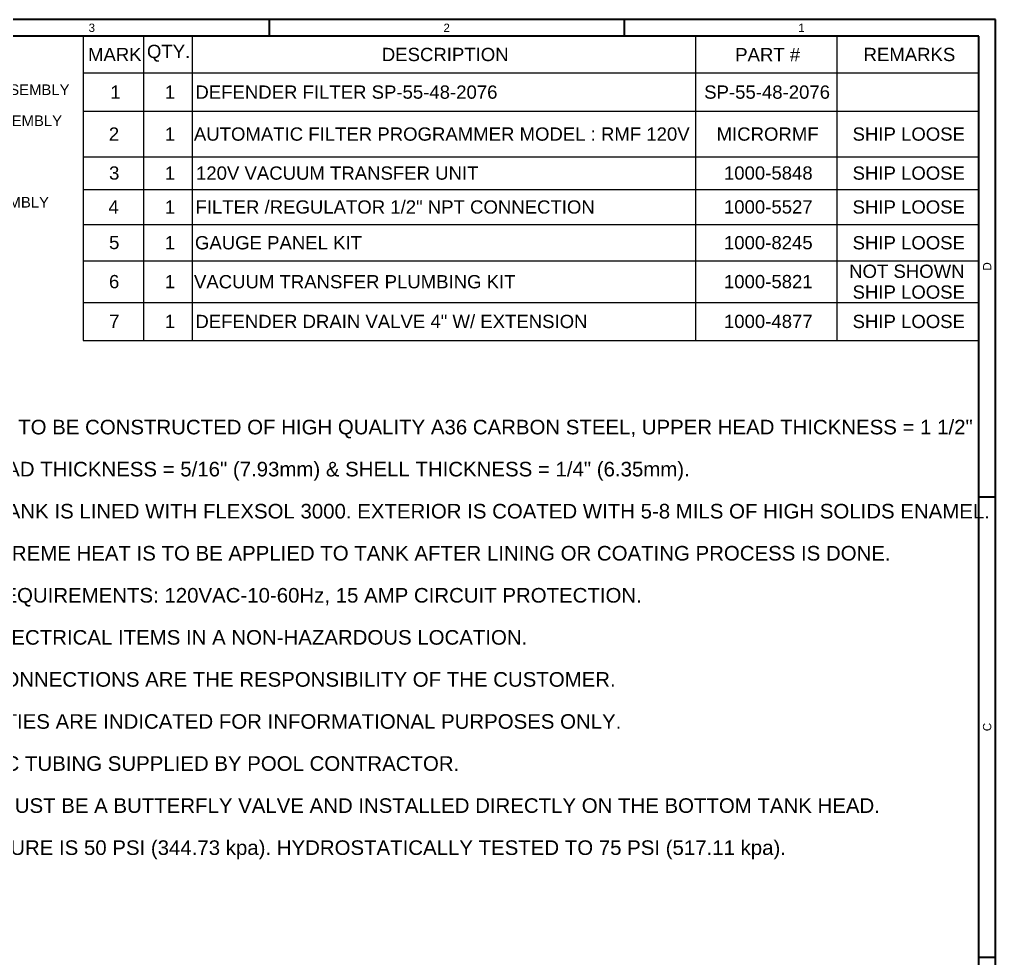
# Model space of a CAD drawing. Header units: inches. Extents: x 20 to 536, y 8 to 344.
# Drawn here: x 359.6 to 536, y 174.3 to 344 of the extents above; entities that cross this region are included whole.
import ezdxf

# ---------------------------------------------------------------- set-up
doc = ezdxf.new("R2010")
doc.units = ezdxf.units.IN
doc.header["$LTSCALE"] = 16
doc.header["$MEASUREMENT"] = 0
doc.layers.get('0').update_dxf_attribs({"lineweight": 25})
for name, color, linetype, lineweight in [('Border', 7, 'Continuous', 35), ('Symbol', 7, 'Continuous', 25), ('Symbol (ANSI)', 7, 'Continuous', 25)]:
    doc.layers.add(name, color=color, linetype=linetype, lineweight=lineweight)
doc.styles.add('MEMCOR Medium', font='arial.ttf')
doc.styles.add('Note Text (ANSI)', font='arial.ttf')
doc.styles.add('Standard A-B-C', font='arial.ttf')
doc.styles.add('Standard D-E NeptuneBenson', font='arial.ttf')

# ---------------------------------------------------------------- blocks, each defined once
blk = doc.blocks.new('Borders 22x34_D')
at = {"layer": 'Border'}
for p, q in [((33.5, 21.5), (1.25, 21.5)), ((25.297, 21.5), (25.297, 21.312)), ((29.305, 21.5), (29.305, 21.312)), ((33.5, 0.5), (33.5, 21.5)), ((33.312, 21.312), (1.25, 21.312)), ((33.312, 0.5), (33.312, 21.312)), ((33.312, 16.109), (33.5, 16.109)), ((33.312, 10.906), (33.5, 10.906))]:
    blk.add_line(p, q, dxfattribs=at)
at = {"layer": 'Border', "char_height": 0.094, "attachment_point": 5, "style": 'Standard A-B-C'}
for s, insert in [('\\fArial|b0|i0;\\H0.0940;3', (23.293, 21.406)), ('\\fArial|b0|i0;\\H0.0940;2', (27.301, 21.406)), ('\\fArial|b0|i0;\\H0.0940;1', (31.309, 21.406))]:
    blk.add_mtext(s, dxfattribs=dict(at, insert=insert))
at = {"layer": 'Border', "char_height": 0.094, "attachment_point": 5, "rotation": 90, "style": 'Standard A-B-C'}
for s, insert in [('\\fArial|b0|i0;\\H0.0940;D', (33.406, 18.711)), ('\\fArial|b0|i0;\\H0.0940;C', (33.406, 13.508))]:
    blk.add_mtext(s, dxfattribs=dict(at, insert=insert))
blk = doc.blocks.new('UPPER HEAD ADN ELEMENT DETAIL')
at = {"layer": 'Symbol (ANSI)', "color": 7, "char_height": 0.06, "attachment_point": 4, "style": 'Note Text (ANSI)'}
for s, insert in [('\\fArial|b0|i0;\\H0.0600;PNEUMATIC BUMPING ASSEMBLY', (0.3343, 0.5462)), ('\\fArial|b0|i0;\\H0.0600;UPPER HEAD ASSEMBLY', (0.6552, 0.371)), ('\\fArial|b0|i0;\\H0.0600;TUBESHEET ASSEMBLY', (0.6234, -0.0894))]:
    blk.add_mtext(s, dxfattribs=dict(at, insert=insert))
blk = doc.blocks.new('Table1')
at = {"layer": 'Symbol'}
for p, q in [((23.197, 21.313), (33.312, 21.313)), ((23.197, 21.313), (23.197, 20.898)), ((23.877, 21.313), (23.877, 20.898)), ((24.426, 21.313), (24.426, 20.898)), ((30.111, 21.313), (30.111, 20.898)), ((31.709, 21.313), (31.709, 20.898)), ((33.312, 21.313), (33.312, 20.898)), ((23.197, 20.898), (33.312, 20.898)), ((23.197, 20.898), (23.197, 17.875)), ((23.877, 20.898), (23.877, 17.875)), ((24.426, 20.898), (24.426, 17.875)), ((30.111, 20.898), (30.111, 17.875)), ((31.709, 20.898), (31.709, 17.875)), ((33.312, 20.898), (33.312, 17.875)), ((23.197, 20.463), (33.312, 20.463)), ((23.197, 19.95), (33.312, 19.95)), ((23.197, 19.58), (33.312, 19.58)), ((23.197, 19.185), (33.312, 19.185)), ((23.197, 18.773), (33.312, 18.773)), ((23.197, 18.305), (33.312, 18.305)), ((23.197, 17.875), (33.312, 17.875))]:
    blk.add_line(p, q, dxfattribs=at)
at = {"layer": 'Symbol', "char_height": 0.15, "attachment_point": 7, "style": 'MEMCOR Medium'}
for s, insert in [('MARK', (23.25, 21.03)), ('QTY.', (23.916, 21.023)), ('DESCRIPTION', (26.569, 21.028)), ('PART #', (30.56, 21.028)), ('REMARKS', (32.01, 21.028)), ('1', (23.502, 20.605)), ('1', (24.117, 20.605)), ('DEFENDER FILTER SP-55-48-2076', (24.463, 20.603)), ('SP-55-48-2076', (30.21, 20.603)), ('2', (23.485, 20.131)), ('AUTOMATIC FILTER PROGRAMMER MODEL : RMF 120V', (24.446, 20.129)), ('MICRORMF', (30.35, 20.129)), ('SHIP LOOSE', (31.886, 20.129)), ('1', (24.117, 20.131)), ('3', (23.488, 19.689)), ('1000-5848', (30.433, 19.689)), ('1', (24.117, 19.69)), ('120V VACUUM TRANSFER UNIT', (24.47, 19.688)), ('SHIP LOOSE', (31.886, 19.688)), ('4', (23.481, 19.308)), ('1', (24.117, 19.307)), ('FILTER /REGULATOR 1/2" NPT CONNECTION', (24.464, 19.305)), ('1000-5527', (30.433, 19.306)), ('SHIP LOOSE', (31.886, 19.305)), ('5', (23.488, 18.904)), ('1', (24.117, 18.904)), ('GAUGE PANEL KIT', (24.458, 18.901)), ('1000-8245', (30.433, 18.902)), ('SHIP LOOSE', (31.886, 18.901)), ('NOT SHOWN ', (31.847, 18.579)), ('6', (23.487, 18.462)), ('1', (24.117, 18.464)), ('VACUUM TRANSFER PLUMBING KIT', (24.447, 18.461)), ('1000-5821', (30.433, 18.462)), ('SHIP LOOSE', (31.886, 18.344)), ('7', (23.489, 18.016)), ('1', (24.117, 18.015)), ('DEFENDER DRAIN VALVE 4" W/ EXTENSION', (24.463, 18.012)), ('1000-4877', (30.433, 18.013)), ('SHIP LOOSE', (31.886, 18.012))]:
    blk.add_mtext(s, dxfattribs=dict(at, insert=insert))

msp = doc.modelspace()

# ---------------------------------------------------------------- block references
for name, p, xscale, yscale, zscale in [('Borders 22x34_D', (0, 0), 16, 16, 16), ('Table1', (0, 0), 16, 16, 16), ('UPPER HEAD ADN ELEMENT DETAIL', (313.70042, 313.82152), 32, 32, 32)]:
    msp.add_blockref(name, p, dxfattribs=dict(xscale=xscale, yscale=yscale, zscale=zscale))

# ---------------------------------------------------------------- texts
at = {"layer": 'Symbol (ANSI)', "insert": (319.72601, 279.25878), "char_height": 2.63999992, "width": 216.2072296, "attachment_point": 1, "line_spacing_factor": 1.727336, "style": 'Standard D-E NeptuneBenson'}
msp.add_mtext('\\fArial|b0|i0;\\H2.6400;NOTES:\\P\\fArial|b0|i0;\\H2.6400;1.^I\\fArial|b0|i0;\\H2.6400;FILTER TANK IS TO BE CONSTRUCTED OF HIGH QUALITY A36 CARBON STEEL, UPPER HEAD THICKNESS = 1 1/2" \\P(38.1mm), LOWER HEAD THICKNESS = 5/16" (7.93mm) & SHELL THICKNESS = 1/4" (6.35mm).\\P\\fArial|b0|i0;\\H2.6400;2.^I\\fArial|b0|i0;\\H2.6400;INTERIOR OF TANK IS LINED WITH FLEXSOL 3000. EXTERIOR IS COATED WITH 5-8 MILS OF HIGH SOLIDS ENAMEL. \\PNO WELDING OR EXTREME HEAT IS TO BE APPLIED TO TANK AFTER LINING OR COATING PROCESS IS DONE.\\P\\fArial|b0|i0;\\H2.6400;3.^I\\fArial|b0|i0;\\H2.6400;ELECTRICAL REQUIREMENTS: 120VAC-10-60Hz, 15 AMP CIRCUIT PROTECTION.\\P\\fArial|b0|i0;\\H2.6400;4.^I\\fArial|b0|i0;\\H2.6400;LOCATE ALL ELECTRICAL ITEMS IN A NON-HAZARDOUS LOCATION.\\P\\fArial|b0|i0;\\H2.6400;5.^I\\fArial|b0|i0;\\H2.6400;ELECTRICAL CONNECTIONS ARE THE RESPONSIBILITY OF THE CUSTOMER.\\P\\fArial|b0|i0;\\H2.6400;6.^I\\fArial|b0|i0;\\H2.6400;MEDIA QUANTITIES ARE INDICATED FOR INFORMATIONAL PURPOSES ONLY.\\P\\fArial|b0|i0;\\H2.6400;7.^I\\fArial|b0|i0;\\H2.6400;ALL PNEUMATIC TUBING SUPPLIED BY POOL CONTRACTOR.\\P\\fArial|b0|i0;\\H2.6400;8.^I\\fArial|b0|i0;\\H2.6400;DRAIN VALVE MUST BE A BUTTERFLY VALVE AND INSTALLED DIRECTLY ON THE BOTTOM TANK HEAD.\\P\\fArial|b0|i0;\\H2.6400;9.^I\\fArial|b0|i0;\\H2.6400;DESIGN PRESSURE IS 50 PSI (344.73 kpa). HYDROSTATICALLY TESTED TO 75 PSI (517.11 kpa).', dxfattribs=at)

doc.saveas('drawing.dxf')
